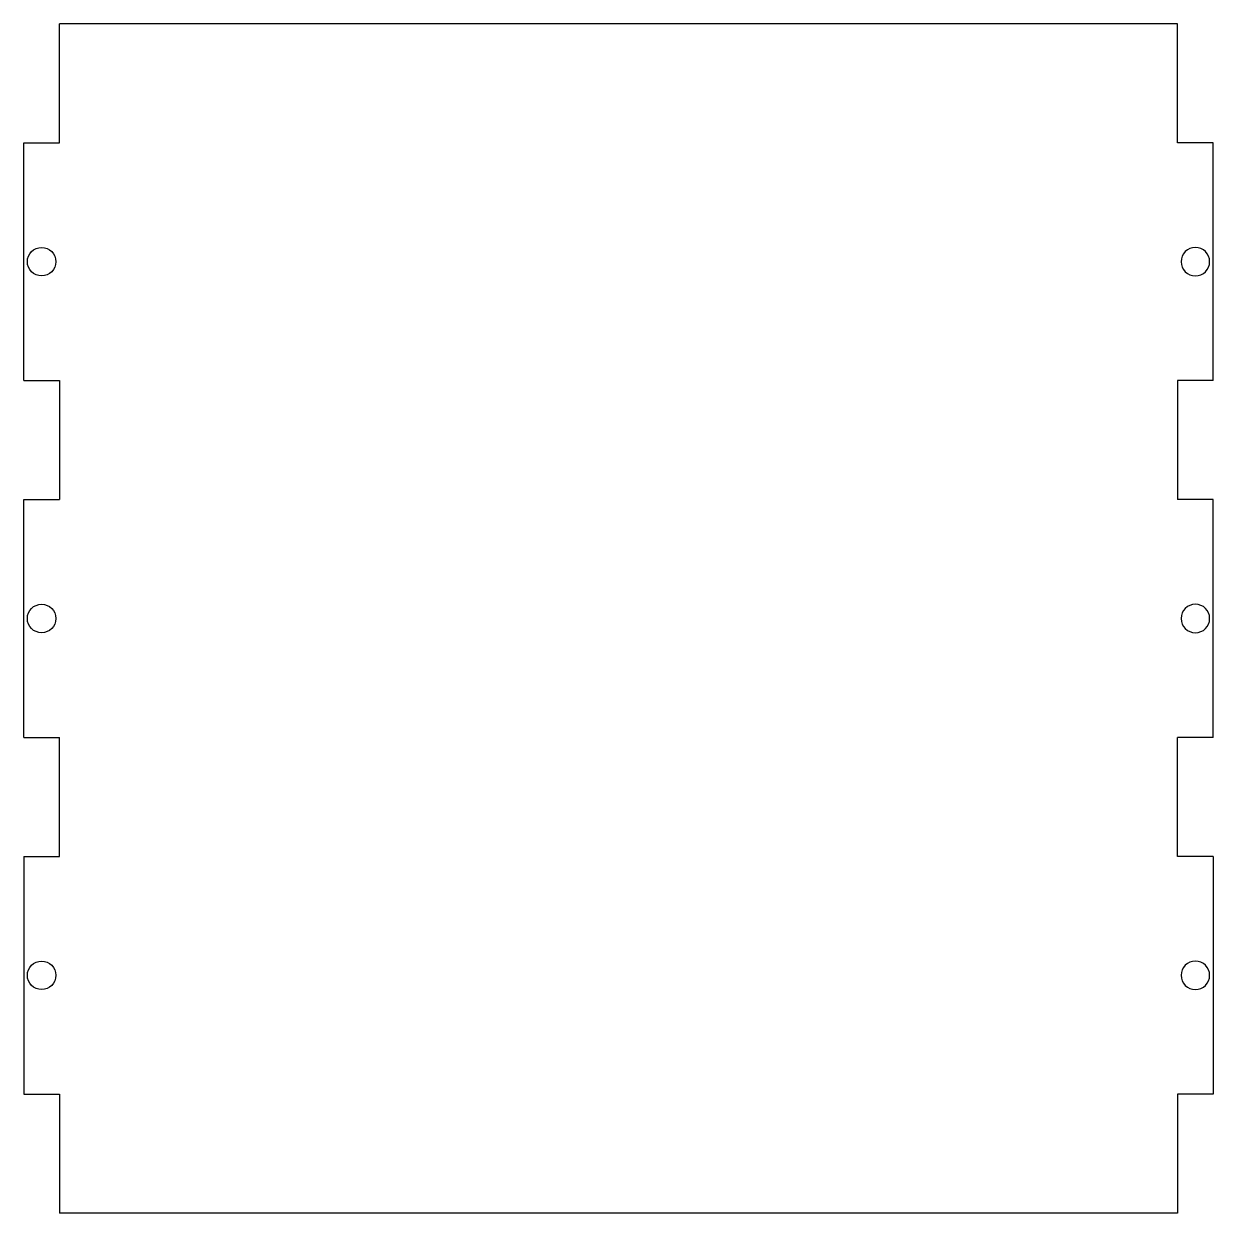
# Model space of a CAD drawing. Extents: x -2.5 to 2.5, y -2.5 to 2.5.
import ezdxf

# ---------------------------------------------------------------- set-up
doc = ezdxf.new("R2010")
doc.units = 0
doc.header["$MEASUREMENT"] = 0
doc.layers.add('VISIBLE', color=7, linetype='CONTINUOUS')

msp = doc.modelspace()

# ---------------------------------------------------------------- linework, layer by layer
at = {"layer": 'VISIBLE'}
for p, q in [((2.35, 2.5, 0.07), (-2.35, 2.5, 0.07)), ((-2.35, 2, 0.07), (-2.35, 2.5, 0.07)), ((2.35, 2, 0.07), (2.35, 2.5, 0.07)), ((-2.5, 2, 0.07), (-2.35, 2, 0.07)), ((-2.5, 1, 0.07), (-2.5, 2, 0.07)), ((2.5, 2, 0.07), (2.35, 2, 0.07)), ((2.5, 1, 0.07), (2.5, 2, 0.07)), ((-2.5, 1, 0.07), (-2.35, 1, 0.07)), ((-2.35, 1, 0.07), (-2.35, 0.5, 0.07)), ((2.35, 1, 0.07), (2.35, 0.5, 0.07)), ((2.5, 1, 0.07), (2.35, 1, 0.07)), ((-2.5, 0.5, 0.07), (-2.35, 0.5, 0.07)), ((-2.5, -0.5, 0.07), (-2.5, 0.5, 0.07)), ((2.5, 0.5, 0.07), (2.35, 0.5, 0.07)), ((2.5, -0.5, 0.07), (2.5, 0.5, 0.07)), ((-2.5, -0.5, 0.07), (-2.35, -0.5, 0.07)), ((-2.35, -1, 0.07), (-2.35, -0.5, 0.07)), ((2.35, -1, 0.07), (2.35, -0.5, 0.07)), ((2.5, -0.5, 0.07), (2.35, -0.5, 0.07)), ((-2.5, -1, 0.07), (-2.35, -1, 0.07)), ((-2.5, -1, 0.07), (-2.5, -2, 0.07)), ((2.5, -1, 0.07), (2.35, -1, 0.07)), ((2.5, -1, 0.07), (2.5, -2, 0.07)), ((-2.5, -2, 0.07), (-2.35, -2, 0.07)), ((-2.35, -2, 0.07), (-2.35, -2.5, 0.07)), ((2.35, -2, 0.07), (2.35, -2.5, 0.07)), ((2.5, -2, 0.07), (2.35, -2, 0.07)), ((2.35, -2.5, 0.07), (-2.35, -2.5, 0.07))]:
    msp.add_line(p, q, dxfattribs=at)
for centre in [(-2.425, 1.5, 0.07), (-2.425, 0, 0.07), (-2.425, -1.5, 0.07)]:
    msp.add_circle(centre, 0.06, dxfattribs=at)
at = {"layer": 'VISIBLE', "extrusion": (0, 0, -1)}
for centre in [(-2.425, 1.5, -0.07), (-2.425, 0, -0.07), (-2.425, -1.5, -0.07)]:
    msp.add_circle(centre, 0.06, dxfattribs=at)

doc.saveas('drawing.dxf')
